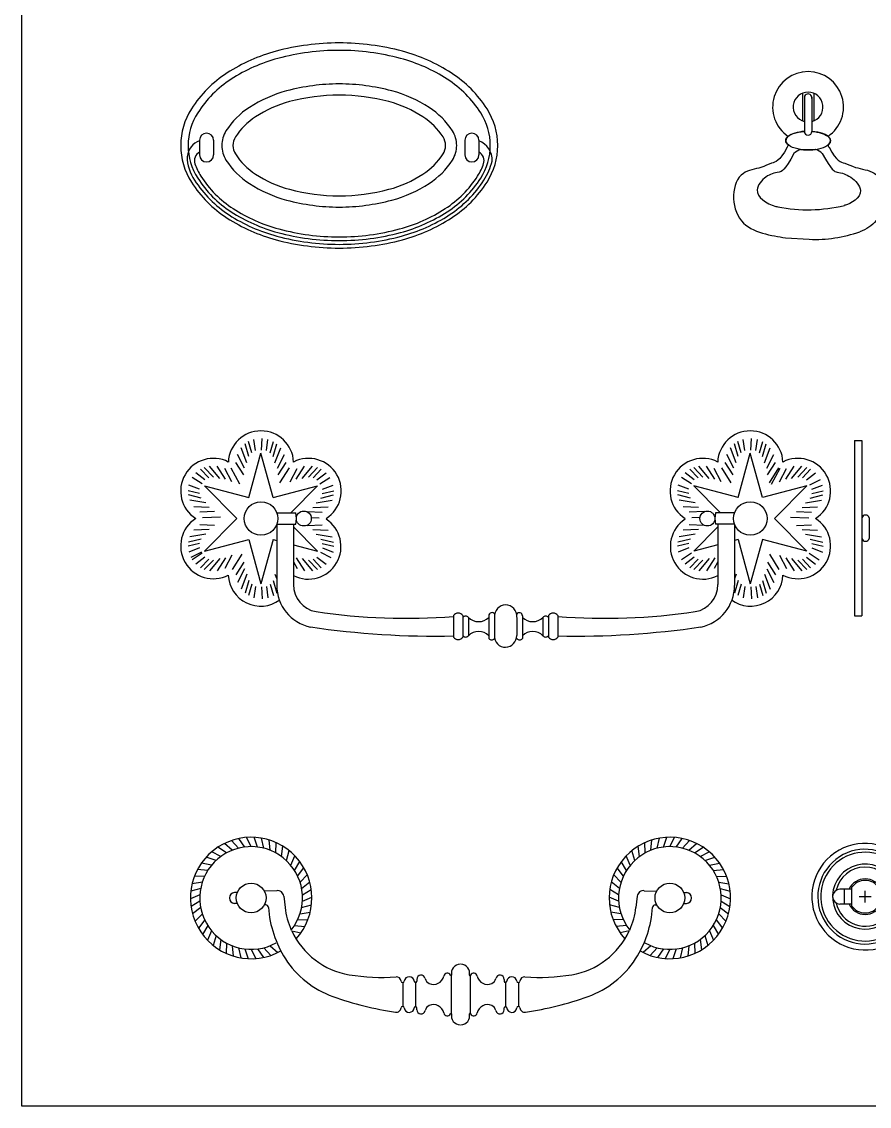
# Model space of a CAD drawing. Header units: millimetres. Extents: x -159347 to -158123, y -76894 to -75818.
# Drawn here: x -159347.4 to -159120.2, y -76894.1 to -76603.3 of the extents above; entities that cross this region are included whole.
import ezdxf

# ---------------------------------------------------------------- set-up
doc = ezdxf.new("R2010")
doc.units = ezdxf.units.MM
doc.header["$LTSCALE"] = 2
doc.header["$MEASUREMENT"] = 0
doc.layers.get('0').update_dxf_attribs({"linetype": 'CONTINUOUS'})
for name, color, linetype in [('7主线', 7, 'CONTINUOUS'), ('8填充线', 8, 'CONTINUOUS'), ('9细线', 9, 'CONTINUOUS')]:
    doc.layers.add(name, color=color, linetype=linetype)
doc.layers.add('标注', color=7, linetype='CONTINUOUS', lineweight=25)

# ---------------------------------------------------------------- blocks, each defined once
blk = doc.blocks.new('A$C1F253A89')
for p, q in [((10.55, 36.46), (7.37, 36.46)), ((8.56, 32.49), (8.56, 36.46)), ((10.55, 31.96), (10.55, 36.98)), ((14.12, 32.88), (14.12, 36.06)), ((17.69, 31.96), (17.69, 36.98)), ((23.65, 36.46), (17.69, 36.46)), ((23.65, 32.49), (23.65, 36.46)), ((89.5, 36.46), (95.45, 36.46)), ((89.5, 32.49), (89.5, 36.46)), ((95.45, 31.96), (95.45, 36.98)), ((99.02, 32.88), (99.02, 36.06)), ((102.59, 31.96), (102.59, 36.98)), ((102.59, 36.46), (105.77, 36.46)), ((104.58, 32.49), (104.58, 36.46)), ((5.39, 34.48), (5.39, 34.46)), ((10.55, 32.49), (7.37, 32.49)), ((12.53, 34.47), (15.71, 34.47)), ((18.88, 32.49), (17.69, 32.49)), ((94.26, 32.49), (95.45, 32.49)), ((100.61, 34.47), (97.43, 34.47)), ((102.59, 32.49), (105.77, 32.49)), ((107.75, 34.48), (107.75, 34.46)), ((46.26, 9.6), (46.26, 3)), ((48.26, 9.6), (48.26, 3)), ((50.26, 9.6), (50.26, 3)), ((52.65, 10.16), (52.65, 2.44)), ((54.57, 11.29), (54.57, 1.31)), ((58.57, 11.29), (58.57, 1.31)), ((60.49, 10.16), (60.49, 2.44)), ((62.88, 9.6), (62.88, 3)), ((64.88, 9.6), (64.88, 3)), ((66.88, 9.6), (66.88, 3))]:
    blk.add_line(p, q)
for centre, radius, start, end in [((14.12, 34.47), 14.29, 314.9911, 294.7799), ((14.12, 34.47), 12.7, 320.5411, 295.9898), ((99.02, 34.47), 14.29, 245.2201, 225.0089), ((99.02, 34.47), 12.7, 244.0102, 219.4589), ((14.12, 34.47), 11.91, 324.4245, 296.8762), ((99.02, 34.47), 11.91, 243.1238, 215.5755), ((14.12, 34.47), 8.73, 13.1366, 304.5124), ((14.12, 34.47), 7.94, 14.4775, 167.5461), ((99.02, 34.47), 8.73, 235.4876, 166.8634), ((99.02, 34.47), 7.94, 12.4539, 165.5225), ((14.12, 34.47), 4.76, 24.6243, 155.3757), ((14.12, 34.47), 4.37, 35.0968, 144.9032), ((99.02, 34.47), 4.76, 24.6243, 155.3757), ((99.02, 34.47), 4.37, 35.0968, 144.9032), ((7.37, 34.47), 1.98, 90, 270), ((105.77, 34.47), 1.98, 270, 90), ((14.12, 34.47), 7.94, 192.4539, 307.812), ((14.12, 34.47), 4.76, 204.6243, 335.3757), ((49.6, 30.35), 30.79, 176.023, 212.723), ((65.05, 31.35), 41.42, 178.4198, 194.1216), ((48.09, 31.35), 41.42, 345.8784, 1.5802), ((63.54, 30.35), 30.79, 327.277, 3.977), ((99.02, 34.47), 7.94, 232.188, 347.5461), ((99.02, 34.47), 4.76, 204.6243, 335.3757), ((14.12, 34.47), 4.37, 215.0968, 324.9032), ((99.02, 34.47), 4.37, 215.0968, 324.9032), ((41.29, 26.93), 17.37, 199.1219, 257.9954), ((71.85, 26.93), 17.37, 282.0046, 340.8781), ((41.87, 28.13), 23.2, 218.4426, 253.9912), ((56.57, 10.71), 2.08, 16.2602, 163.7398), ((71.27, 28.13), 23.2, 286.0088, 321.5574), ((43.06, 30.41), 21.16, 255.2691, 274.1017), ((44.22, 14.62), 5.33, 273.8148, 292.5372), ((47.26, 9.6), 1, 0, 180), ((49.26, 9.6), 1, 0, 180), ((51.3, 12.29), 2.88, 248.7665, 297.8004), ((52.48, 12.64), 2.49, 273.9203, 327.0856), ((60.66, 12.64), 2.49, 212.9144, 266.0797), ((61.84, 12.29), 2.88, 242.1996, 291.2335), ((63.88, 9.6), 1, 0, 180), ((65.88, 9.6), 1, 0, 180), ((68.92, 14.62), 5.33, 247.4628, 266.1852), ((70.08, 30.41), 21.16, 265.8983, 284.7309), ((61.54, 87.28), 85.52, 252.2532, 258.6963), ((51.6, 87.28), 85.52, 281.3037, 287.7468), ((44.32, -0.39), 3.83, 59.5248, 83.1723), ((47.26, 3), 1, 180, 0), ((49.26, 3), 1, 180, 0), ((51.3, 0.32), 2.88, 62.1996, 111.2335), ((61.84, 0.32), 2.88, 68.7665, 117.8004), ((63.88, 3), 1, 180, 0), ((65.88, 3), 1, 180, 0), ((68.82, -0.39), 3.83, 96.8277, 120.4752), ((52.48, -0.04), 2.49, 32.9144, 86.0797), ((56.57, 1.89), 2.08, 196.2602, 343.7398), ((60.66, -0.04), 2.49, 93.9203, 147.0856)]:
    blk.add_arc(centre, radius, start, end)
blk = doc.blocks.new('A$C2CA259AB')
for p, q in [((14.56, 47.67, -414.34), (12.99, 49.96, -414.34)), ((16.28, 47.78, -414.34), (15.01, 50.25, -414.34)), ((18.01, 47.67, -414.34), (17.06, 50.28, -414.34)), ((19.71, 47.35, -414.34), (19.09, 50.05, -414.34)), ((21.35, 46.81, -414.34), (21.08, 49.57, -414.34)), ((123.46, 46.81, -414.34), (123.73, 49.57, -414.34)), ((125.1, 47.35, -414.34), (125.72, 50.05, -414.34)), ((126.8, 47.67, -414.34), (127.76, 50.28, -414.34)), ((128.53, 47.78, -414.34), (129.8, 50.25, -414.34)), ((130.25, 47.67, -414.34), (131.83, 49.96, -414.34)), ((9.65, 46.08, -414.34), (7.35, 47.62, -414.34)), ((11.21, 46.81, -414.34), (9.12, 48.64, -414.34)), ((12.86, 47.35, -414.34), (11.01, 49.42, -414.34)), ((22.92, 46.08, -414.34), (22.99, 48.85, -414.34)), ((24.38, 45.15, -414.34), (24.8, 47.89, -414.34)), ((25.71, 44.05, -414.34), (26.47, 46.72, -414.34)), ((119.1, 44.05, -414.34), (118.34, 46.72, -414.34)), ((120.43, 45.15, -414.34), (120.01, 47.89, -414.34)), ((121.89, 46.08, -414.34), (121.82, 48.85, -414.34)), ((131.95, 47.35, -414.34), (133.8, 49.42, -414.34)), ((133.6, 46.81, -414.34), (135.69, 48.64, -414.34)), ((135.16, 46.08, -414.34), (137.46, 47.62, -414.34)), ((6.86, 44.05, -414.34), (4.24, 44.97, -414.34)), ((8.19, 45.15, -414.34), (5.71, 46.4, -414.34)), ((26.89, 42.79, -414.34), (27.98, 45.34, -414.34)), ((27.91, 41.39, -414.34), (29.31, 43.78, -414.34)), ((116.9, 41.39, -414.34), (115.5, 43.78, -414.34)), ((117.92, 42.79, -414.34), (116.83, 45.34, -414.34)), ((136.62, 45.15, -414.34), (139.1, 46.4, -414.34)), ((137.95, 44.05, -414.34), (140.57, 44.97, -414.34)), ((4.66, 41.39, -414.34), (1.89, 41.64, -414.34)), ((5.67, 42.79, -414.34), (2.96, 43.38, -414.34)), ((28.74, 39.87, -414.34), (30.43, 42.07, -414.34)), ((116.07, 39.87, -414.34), (114.38, 42.07, -414.34)), ((139.14, 42.79, -414.34), (141.85, 43.38, -414.34)), ((140.15, 41.39, -414.34), (142.92, 41.64, -414.34)), ((3.19, 38.27, -414.34), (0.45, 37.82, -414.34)), ((3.82, 39.87, -414.34), (1.05, 39.77, -414.34)), ((29.38, 38.27, -414.34), (31.33, 40.24, -414.34)), ((29.81, 36.59, -414.34), (31.99, 38.3, -414.34)), ((115, 36.59, -414.34), (112.82, 38.3, -414.34)), ((115.43, 38.27, -414.34), (113.48, 40.24, -414.34)), ((140.99, 39.87, -414.34), (143.76, 39.77, -414.34)), ((141.62, 38.27, -414.34), (144.36, 37.82, -414.34)), ((2.76, 36.59, -414.34), (0.1, 35.8, -414.34)), ((12.59, 35.5, -414.34), (11.82, 35.45, -414.34)), ((23.14, 35.96, -414.34), (19.83, 35.81, -414.34)), ((30.03, 34.88, -414.34), (32.41, 36.3, -414.34)), ((114.79, 34.88, -414.34), (112.4, 36.3, -414.34)), ((121.67, 35.96, -414.34), (124.98, 35.81, -414.34)), ((132.22, 35.5, -414.34), (132.99, 35.45, -414.34)), ((142.05, 36.59, -414.34), (144.71, 35.8, -414.34)), ((2.54, 34.88, -414.34), (0, 33.76, -414.34)), ((2.54, 33.15, -414.34), (0.16, 31.72, -414.34)), ((12.59, 32.52, -414.34), (11.82, 32.57, -414.34)), ((20.19, 32.19, -414.34), (19.83, 32.21, -414.34)), ((25, 34.52, -414.34), (25.37, 31.47, -414.34)), ((29.81, 31.43, -414.34), (32.47, 32.22, -414.34)), ((30.03, 33.15, -414.34), (32.57, 34.26, -414.34)), ((114.79, 33.15, -414.34), (112.25, 34.26, -414.34)), ((115, 31.43, -414.34), (112.34, 32.22, -414.34)), ((119.81, 34.52, -414.34), (119.44, 31.47, -414.34)), ((124.62, 32.19, -414.34), (124.98, 32.21, -414.34)), ((132.22, 32.52, -414.34), (132.99, 32.57, -414.34)), ((142.27, 34.88, -414.34), (144.81, 33.76, -414.34)), ((142.27, 33.15, -414.34), (144.65, 31.72, -414.34)), ((2.76, 31.43, -414.34), (0.57, 29.72, -414.34)), ((3.19, 29.76, -414.34), (1.24, 27.78, -414.34)), ((29.38, 29.76, -414.34), (32.12, 30.2, -414.34)), ((115.43, 29.76, -414.34), (112.69, 30.2, -414.34)), ((141.62, 29.76, -414.34), (143.58, 27.78, -414.34)), ((142.05, 31.43, -414.34), (144.24, 29.72, -414.34)), ((3.82, 28.15, -414.34), (2.13, 25.95, -414.34)), ((4.66, 26.63, -414.34), (3.26, 24.24, -414.34)), ((27.91, 26.63, -414.34), (30.67, 26.39, -414.34)), ((28.74, 28.15, -414.34), (31.51, 28.25, -414.34)), ((116.07, 28.15, -414.34), (113.3, 28.25, -414.34)), ((116.9, 26.63, -414.34), (114.14, 26.39, -414.34)), ((140.15, 26.63, -414.34), (141.55, 24.24, -414.34)), ((140.99, 28.15, -414.34), (142.68, 25.95, -414.34)), ((5.67, 25.23, -414.34), (4.58, 22.68, -414.34)), ((6.86, 23.97, -414.34), (6.1, 21.3, -414.34)), ((27.16, 25.17, -414.34), (29.6, 24.64, -414.34)), ((117.65, 25.17, -414.34), (115.21, 24.64, -414.34)), ((137.95, 23.97, -414.34), (138.71, 21.3, -414.34)), ((139.14, 25.23, -414.34), (140.23, 22.68, -414.34)), ((8.19, 22.87, -414.34), (7.77, 20.13, -414.34)), ((9.65, 21.94, -414.34), (9.58, 19.17, -414.34)), ((11.21, 21.21, -414.34), (11.49, 18.45, -414.34)), ((12.86, 20.67, -414.34), (13.48, 17.97, -414.34)), ((19.71, 20.67, -414.34), (21.55, 18.6, -414.34)), ((21.35, 21.21, -414.34), (23.44, 19.38, -414.34)), ((123.46, 21.21, -414.34), (121.37, 19.38, -414.34)), ((125.1, 20.67, -414.34), (123.26, 18.6, -414.34)), ((131.95, 20.67, -414.34), (131.33, 17.97, -414.34)), ((133.6, 21.21, -414.34), (133.32, 18.45, -414.34)), ((135.16, 21.94, -414.34), (135.23, 19.17, -414.34)), ((136.62, 22.87, -414.34), (137.04, 20.13, -414.34)), ((14.56, 20.35, -414.34), (15.51, 17.74, -414.34)), ((16.28, 20.24, -414.34), (17.56, 17.78, -414.34)), ((18.01, 20.35, -414.34), (19.58, 18.06, -414.34)), ((126.8, 20.35, -414.34), (125.23, 18.06, -414.34)), ((128.53, 20.24, -414.34), (127.26, 17.78, -414.34)), ((130.25, 20.35, -414.34), (129.3, 17.74, -414.34)), ((60.7, 12.19, -414.34), (60.7, 11.72, -414.34)), ((69.86, 13.17, -414.34), (69.86, 3.08, -414.34)), ((74.95, 13.17, -414.34), (74.95, 3.08, -414.34)), ((84.11, 12.19, -414.34), (84.11, 11.72, -414.34)), ((56.9, 11.34, -414.34), (56.9, 4.91, -414.34)), ((60.37, 11.38, -414.34), (60.36, 4.88, -414.34)), ((84.44, 11.38, -414.34), (84.45, 4.88, -414.34)), ((87.91, 11.34, -414.34), (87.92, 4.91, -414.34)), ((60.7, 4.07, -414.34), (60.7, 4.53, -414.34)), ((84.11, 4.07, -414.34), (84.11, 4.53, -414.34))]:
    blk.add_line(p, q)
for centre in [(16.28, 34.01, -414.34), (128.53, 34.01, -414.34)]:
    blk.add_circle(centre, 3.98)
for centre, radius, start, end in [((16.28, 34.01, -414.34), 16.28, 317.6208, 299.25), ((128.53, 34.01, -414.34), 16.28, 240.75, 222.3792), ((16.28, 34.01, -414.34), 13.77, 321.4157, 299.25), ((128.53, 34.01, -414.34), 13.77, 240.75, 218.5843), ((11.9, 34.01, -414.34), 1.44, 93.3667, 266.6333), ((23.37, 34.33, -414.34), 1.65, 6.8083, 98.025), ((121.44, 34.33, -414.34), 1.65, 81.975, 173.1917), ((132.91, 34.01, -414.34), 1.44, 273.3667, 86.6333), ((20.15, 31.42, -414.34), 0.776, 3.7245, 87.3928), ((124.66, 31.42, -414.34), 0.776, 92.6072, 176.2755), ((49.74, 33.35, -414.34), 28.87, 183.7245, 212.7852), ((46, 33.94, -414.34), 20.78, 186.8083, 204.1882), ((98.81, 33.94, -414.34), 20.78, 335.8118, 353.1917), ((95.08, 33.35, -414.34), 28.87, 327.2148, 356.2755), ((46, 33.94, -414.34), 20.78, 204.9391, 260.5108), ((98.81, 33.94, -414.34), 20.78, 279.4892, 335.0609), ((46.77, 31.44, -414.34), 25.35, 212.7852, 250.2254), ((98.04, 31.44, -414.34), 25.35, 289.7746, 327.2148), ((72.41, 13.81, -414.34), 2.45, 91.9295, 192.0183), ((72.41, 13.81, -414.34), 2.45, 347.9817, 88.0705), ((51.29, 65.57, -414.34), 52.86, 260.5108, 274.1576), ((55.2, 11.59, -414.34), 1.27, 6.5715, 93.3985), ((56.9, 11.78, -414.34), 0.44, 186.5715, 352.5191), ((58.67, 11.55, -414.34), 1.35, 5.7549, 172.5191), ((60.36, 11.72, -414.34), 0.343, 185.7549, 0), ((61.84, 12.19, -414.34), 1.14, 12.4334, 180), ((64.84, 12.85, -414.34), 1.94, 192.4334, 244.796), ((65.19, 13.6, -414.34), 2.77, 244.796, 349.1352), ((68.84, 12.9, -414.34), 0.95, 24.3477, 169.1352), ((69.86, 13.33, -414.34), 0.154, 194.7288, 348.1983), ((74.95, 13.33, -414.34), 0.154, 191.8017, 345.2712), ((75.97, 12.9, -414.34), 0.95, 10.8648, 155.6523), ((79.62, 13.6, -414.34), 2.77, 190.8648, 295.204), ((79.97, 12.85, -414.34), 1.94, 295.204, 347.5666), ((82.97, 12.19, -414.34), 1.14, 0, 167.5666), ((84.45, 11.72, -414.34), 0.343, 180, 354.2451), ((86.14, 11.55, -414.34), 1.35, 7.4809, 174.2451), ((87.91, 11.78, -414.34), 0.44, 187.4809, 353.4285), ((89.61, 11.59, -414.34), 1.27, 86.6015, 173.4285), ((93.52, 65.57, -414.34), 52.86, 265.8424, 279.4892), ((67.06, 87.87, -414.34), 85.32, 250.2254, 261.884), ((77.75, 87.87, -414.34), 85.32, 278.116, 289.7746), ((55.2, 4.67, -414.34), 1.27, 261.884, 353.4285), ((56.9, 4.47, -414.34), 0.44, 7.4809, 173.4285), ((58.67, 4.7, -414.34), 1.35, 187.4809, 354.2451), ((60.36, 4.53, -414.34), 0.343, 0, 174.2451), ((61.84, 4.07, -414.34), 1.14, 180, 347.5666), ((64.84, 3.41, -414.34), 1.94, 115.204, 167.5666), ((65.19, 2.66, -414.34), 2.77, 10.8648, 115.204), ((68.84, 3.36, -414.34), 0.95, 190.8648, 335.6523), ((69.86, 2.93, -414.34), 0.154, 11.8017, 165.2712), ((72.41, 2.45, -414.34), 2.45, 167.9817, 268.0705), ((72.41, 2.45, -414.34), 2.45, 271.9295, 12.0183), ((74.95, 2.93, -414.34), 0.154, 14.7288, 168.1983), ((75.97, 3.36, -414.34), 0.95, 204.3477, 349.1352), ((79.62, 2.66, -414.34), 2.77, 64.796, 169.1352), ((79.97, 3.41, -414.34), 1.94, 12.4334, 64.796), ((82.97, 4.07, -414.34), 1.14, 192.4334, 0), ((84.45, 4.53, -414.34), 0.343, 5.7549, 180), ((86.14, 4.7, -414.34), 1.35, 185.7549, 352.5191), ((87.91, 4.47, -414.34), 0.44, 6.5715, 172.5191), ((89.61, 4.67, -414.34), 1.27, 186.5715, 278.116)]:
    blk.add_arc(centre, radius, start, end)
blk = doc.blocks.new('A$C066029DB')
for p, q in [((5.03, 28.92), (5.03, 24.97)), ((8.82, 28.92), (8.82, 24.97)), ((76.18, 28.92), (76.18, 24.97)), ((79.97, 28.92), (79.97, 24.97))]:
    blk.add_line(p, q)
for points in [[(0, 27.5, 0.143324), (2.88, 17.67, 0.107176), (12.45, 8.05, 0.078269), (25.55, 2.23, 0.06556), (42.5, 0, 0.06556), (59.45, 2.23, 0.078269), (72.55, 8.05, 0.107176), (82.12, 17.67, 0.143324), (85, 27.5, 0.143324), (82.12, 37.33, 0.107176), (72.55, 46.95, 0.078269), (59.45, 52.77, 0.06556), (42.5, 55, 0.06556), (25.55, 52.77, 0.078269), (12.45, 46.95, 0.107176), (2.88, 37.33, 0.143324)], [(2, 27.5, 0.143324), (4.56, 18.75, 0.107176), (13.53, 9.73, 0.078269), (26.07, 4.16, 0.06556), (42.5, 2, 0.06556), (58.93, 4.16, 0.078269), (71.47, 9.73, 0.107176), (80.44, 18.75, 0.143324), (83, 27.5, 0.143324), (80.44, 36.25, 0.107176), (71.47, 45.27, 0.078269), (58.93, 50.84, 0.06556), (42.5, 53, 0.06556), (26.07, 50.84, 0.078269), (13.53, 45.27, 0.107176), (4.56, 36.25, 0.143324)], [(11, 27.5, 0.143324), (12.14, 23.6, 0.107176), (18.42, 17.29, 0.078269), (28.4, 12.86, 0.06556), (42.5, 11, 0.06556), (56.6, 12.86, 0.078269), (66.58, 17.29, 0.107176), (72.86, 23.6, 0.143324), (74, 27.5, 0.143324), (72.86, 31.4, 0.107176), (66.58, 37.71, 0.078269), (56.6, 42.14, 0.06556), (42.5, 44, 0.06556), (28.4, 42.14, 0.078269), (18.42, 37.71, 0.107176), (12.14, 31.4, 0.143324)], [(14, 27.5, 0.143324), (14.67, 25.22, 0.107176), (20.05, 19.81, 0.078269), (29.18, 15.75, 0.06556), (42.5, 14, 0.06556), (55.82, 15.75, 0.078269), (64.95, 19.81, 0.107176), (70.33, 25.22, 0.143324), (71, 27.5, 0.143324), (70.33, 29.78, 0.107176), (64.95, 35.19, 0.078269), (55.82, 39.25, 0.06556), (42.5, 41, 0.06556), (29.18, 39.25, 0.078269), (20.05, 35.19, 0.107176), (14.67, 29.78, 0.143324)]]:
    blk.add_lwpolyline(points, format="xyb", close=True)
for points in [[(1.76, 24.54, 0.16169), (3.72, 18.21, 0.107176), (12.99, 8.89, 0.078269), (25.81, 3.2, 0.06556), (42.5, 1, 0.06556), (59.19, 3.2, 0.078269), (72.01, 8.89, 0.107176), (81.28, 18.21, 0.081138), (83.48, 23.31, 0.143324)], [(3.81, 22.61, 0.060631), (5.4, 19.29, 0.107176), (14.08, 10.57, 0.078269), (26.33, 5.13, 0.06556), (42.5, 3, 0.06556), (58.67, 5.13, 0.078269), (70.92, 10.57, 0.107176), (79.6, 19.29, 0.061685), (81.21, 22.67, 0.143324)]]:
    blk.add_lwpolyline(points, format="xyb")
for centre, radius, start, end in [((6.93, 28.92), 1.89, 0, 180), ((78.07, 28.92), 1.89, 0, 180), ((6.74, 24.08), 5, 109.9582, 174.8214), ((77.9, 23.59), 5.59, 357.132, 68.2962), ((6.2, 23.45), 2.53, 117.3903, 199.3501), ((6.93, 24.97), 1.89, 180, 0), ((78.07, 24.97), 1.89, 180, 0), ((78.8, 23.45), 2.53, 340.6499, 62.6097)]:
    blk.add_arc(centre, radius, start, end)

msp = doc.modelspace()

# ---------------------------------------------------------------- linework, layer by layer
at = {"layer": '7主线', "color": 0, "ltscale": 15}
for p, q in [((-159138.08, -76616.72), (-159138.08, -76616.84)), ((-159138.08, -76616.72), (-159138.08, -76616.84)), ((-159138.08, -76616.72), (-159138.08, -76616.84)), ((-159138.08, -76616.72), (-159138.08, -76616.84)), ((-159137.58, -76616.72), (-159137.58, -76616.77)), ((-159137.58, -76616.72), (-159137.58, -76616.77)), ((-159137.58, -76616.72), (-159137.58, -76616.77)), ((-159137.58, -76616.72), (-159137.58, -76616.77)), ((-159135.58, -76616.72), (-159135.58, -76616.77)), ((-159135.58, -76616.72), (-159135.58, -76616.77)), ((-159135.58, -76616.72), (-159135.58, -76616.77)), ((-159135.58, -76616.72), (-159135.58, -76616.77)), ((-159135.08, -76616.72), (-159135.08, -76616.84)), ((-159135.08, -76616.72), (-159135.08, -76616.84)), ((-159135.08, -76616.72), (-159135.08, -76616.84)), ((-159135.08, -76616.72), (-159135.08, -76616.84)), ((-159138.08, -76622.51), (-159138.08, -76629.92)), ((-159138.08, -76622.51), (-159138.08, -76629.92)), ((-159138.08, -76622.51), (-159138.08, -76629.92)), ((-159135.08, -76622.51), (-159135.08, -76629.92)), ((-159135.08, -76622.51), (-159135.08, -76629.92)), ((-159135.08, -76622.51), (-159135.08, -76629.92)), ((-159137.58, -76623.57), (-159137.58, -76632.75)), ((-159137.58, -76623.57), (-159137.58, -76632.75)), ((-159137.58, -76623.57), (-159137.58, -76632.75)), ((-159137.58, -76623.57), (-159137.58, -76632.75)), ((-159135.58, -76623.57), (-159135.58, -76632.75)), ((-159135.58, -76623.57), (-159135.58, -76632.75)), ((-159135.58, -76623.57), (-159135.58, -76632.75)), ((-159135.58, -76623.57), (-159135.58, -76632.75)), ((-159142.68, -76661.29), (-159136.29, -76661.68)), ((-159124.17, -76715.63), (-159122.17, -76715.63)), ((-159124.17, -76715.63), (-159124.17, -76762.63)), ((-159122.17, -76715.63), (-159122.17, -76762.63)), ((-159160.05, -76735.04), (-159167.22, -76727.79)), ((-159279.03, -76735.04), (-159273.89, -76735.04)), ((-159156.3, -76735.04), (-159161.44, -76735.04)), ((-159120.17, -76736.37), (-159120.17, -76741.89)), ((-159279.03, -76738.04), (-159273.89, -76738.04)), ((-159279.02, -76738.04), (-159279.02, -76754.49)), ((-159274.52, -76738.04), (-159274.52, -76754.24)), ((-159156.3, -76738.04), (-159161.44, -76738.04)), ((-159160.81, -76738.04), (-159160.81, -76754.24)), ((-159156.31, -76738.04), (-159156.31, -76754.49)), ((-159280.01, -76742.17), (-159279.02, -76742.43)), ((-159155.32, -76742.17), (-159156.31, -76742.43)), ((-159231.66, -76762.55), (-159231.66, -76768.31)), ((-159229.16, -76762.55), (-159229.16, -76768.31)), ((-159206.16, -76762.55), (-159206.16, -76768.31)), ((-159203.66, -76762.55), (-159203.66, -76768.31)), ((-159227.66, -76763.04), (-159227.66, -76767.95)), ((-159222.16, -76762.66), (-159222.16, -76768.7)), ((-159220.66, -76763.04), (-159220.66, -76767.9)), ((-159214.66, -76763.04), (-159214.66, -76767.9)), ((-159213.16, -76762.62), (-159213.16, -76768.7)), ((-159207.66, -76763.04), (-159207.66, -76767.95)), ((-159124.17, -76762.63), (-159122.17, -76762.63))]:
    msp.add_line(p, q, dxfattribs=at)
for centre, radius in [((-159283.26, -76736.54), 4.5), ((-159152.07, -76736.54), 4.5), ((-159271.77, -76736.54), 2), ((-159163.56, -76736.54), 2)]:
    msp.add_circle(centre, radius, dxfattribs=at)
for centre, radius, start, end in [((-159136.58, -76626.22), 9.5, 304.187, 235.813), ((-159136.58, -76623.73), 1.01, 350.6979, 189.3021), ((-159136.58, -76632.75), 1, 180, 0), ((-159142.45, -76636.53), 0.501, 296.8008, 30.7982), ((-159130.71, -76636.53), 0.501, 149.2018, 243.1993), ((-159137.18, -76641.85), 4.51, 108.3766, 134.929), ((-159135.97, -76641.85), 4.51, 45.071, 71.6234), ((-159135.97, -76641.85), 4.51, 45.071, 71.6234), ((-159136.66, -76611.89), 41.88, 258.9129, 283.5287), ((-159134.74, -76625.5), 36.21, 267.5519, 289.3704), ((-159283.26, -76721.8), 8.76, 2.7173, 177.2827), ((-159152.07, -76721.8), 8.76, 2.7173, 177.2827), ((-159296.03, -76729.17), 8.76, 62.7173, 237.2827), ((-159270.5, -76729.17), 8.76, 302.7173, 117.2827), ((-159164.83, -76729.17), 8.76, 62.7173, 237.2827), ((-159139.3, -76729.17), 8.76, 302.7173, 117.2827), ((-159283.27, -76736.54), 9.5, 350.9153, 9.0847), ((-159152.06, -76736.54), 9.5, 170.9153, 189.0847), ((-159121.17, -76736.67), 1.05, 17.005, 162.995), ((-159296.03, -76743.91), 8.76, 122.7173, 297.2827), ((-159270.57, -76744.03), 8.76, 243.2043, 56.7147), ((-159164.76, -76744.03), 8.76, 123.2853, 296.7957), ((-159139.3, -76743.91), 8.76, 242.7173, 57.2827), ((-159121.17, -76741.58), 1.05, 197.005, 342.995), ((-159283.34, -76751.35), 8.68, 182.2326, 306.0877), ((-159151.99, -76751.35), 8.68, 233.9123, 357.7674), ((-159267.67, -76754.51), 11.35, 179.9067, 258.2176), ((-159267.34, -76754.4), 7.18, 178.7502, 260.7345), ((-159167.99, -76754.4), 7.18, 279.2655, 1.2498), ((-159167.66, -76754.51), 11.35, 281.7824, 0.0933), ((-159217.47, -76762.83), 3.2, 93.4984, 182.2529), ((-159217.86, -76762.83), 3.2, 357.7471, 86.5016), ((-159244.39, -76599.78), 163.5, 261.5197, 274.4625), ((-159230.41, -76763.37), 1.5, 33.4898, 146.5102), ((-159221.34, -76762.58), 0.832, 27.9465, 185.6543), ((-159213.99, -76762.62), 0.828, 359.8125, 151.4734), ((-159204.91, -76763.37), 1.5, 33.4898, 146.5102), ((-159190.94, -76599.78), 163.5, 265.5375, 278.4803), ((-159228.41, -76763.65), 0.966, 39.0765, 140.9235), ((-159224.91, -76760.28), 3.9, 225.1316, 314.8684), ((-159210.41, -76760.28), 3.9, 225.1316, 314.8684), ((-159206.91, -76763.65), 0.966, 39.0765, 140.9235), ((-159235.97, -76531.09), 236.98, 261.7468, 271.0408), ((-159230.41, -76767.48), 1.5, 213.4898, 326.5102), ((-159228.41, -76767.34), 0.966, 219.0765, 320.9235), ((-159224.91, -76770.71), 3.9, 45.1316, 134.8684), ((-159217.76, -76768.14), 2.91, 175.2805, 271.9701), ((-159217.8, -76767.92), 3.13, 272.3978, 0.3516), ((-159210.41, -76770.71), 3.9, 45.1316, 134.8684), ((-159206.91, -76767.34), 0.966, 219.0765, 320.9235), ((-159204.91, -76767.48), 1.5, 213.4898, 326.5102), ((-159199.36, -76531.09), 236.98, 268.9592, 278.2532), ((-159221.41, -76768.09), 0.966, 219.0765, 320.9235), ((-159213.91, -76768.09), 0.966, 219.0765, 320.9235)]:
    msp.add_arc(centre, radius, start, end, dxfattribs=at)
at = {"layer": '7主线', "color": 0, "ltscale": 15, "extrusion": (0, 0, -1)}
for major_axis, start_param, end_param in [((6, 0), 1.226244, 4.544941), ((-6, 0), 4.367836, 7.686534), ((-6, 0), 1.738244, 3.577632), ((-6, 0), 1.738244, 3.577632)]:
    msp.add_ellipse((-159136.58, -76635.22), major_axis=major_axis, ratio=0.416667, start_param=start_param, end_param=end_param, dxfattribs=at)
at = {"layer": '7主线', "color": 0, "ltscale": 15}
for major_axis, start_param, end_param in [((6, 0), 1.738244, 3.577632), ((-6, 0), -1.403348, 0.436039), ((-6, 0), 1.226244, 4.544941), ((-6, 0), 1.226244, 4.544941)]:
    msp.add_ellipse((-159136.58, -76635.22), major_axis=major_axis, ratio=0.416667, start_param=start_param, end_param=end_param, dxfattribs=at)
for points, knots in [([(-159142.22, -76636.98), (-159144.26, -76640.94), (-159146.09, -76640.96), (-159149.56, -76642.78), (-159157.1, -76643.51), (-159157.77, -76659.3), (-159146.07, -76660.7), (-159142.68, -76661.29)], [1.606288, 1.606288, 1.606288, 1.606288, 6.228871, 9.836403, 15.256455, 28.586382, 40.681825, 40.681825, 40.681825, 40.681825]), ([(-159130.94, -76636.98), (-159128.89, -76640.94), (-159127.06, -76640.96), (-159123.6, -76642.78), (-159115.32, -76643.42), (-159115.36, -76655.54), (-159121, -76659.01), (-159122.73, -76659.66)], [1.606288, 1.606288, 1.606288, 1.606288, 6.228871, 9.836403, 15.256455, 28.586382, 33.677326, 33.677326, 33.677326, 33.677326]), ([(-159140.37, -76638.66), (-159142.89, -76643.29), (-159145.21, -76643.91), (-159147.62, -76644.23), (-159152, -76649.19), (-159147.69, -76652.28), (-159144.89, -76652.95), (-159144.72, -76652.99)], [2.401696, 2.401696, 2.401696, 2.401696, 5.439929, 11.583817, 17.103096, 25.336962, 25.878812, 25.878812, 25.878812, 25.878812]), ([(-159132.79, -76638.66), (-159130.27, -76643.29), (-159127.94, -76643.91), (-159125.54, -76644.23), (-159120.51, -76649.48), (-159125.46, -76652.31), (-159126.73, -76652.58), (-159126.87, -76652.61)], [2.401696, 2.401696, 2.401696, 2.401696, 5.439929, 11.583817, 17.103096, 25.336962, 25.963508, 25.963508, 25.963508, 25.963508])]:
    msp.add_open_spline(points, degree=3, knots=knots, dxfattribs=at)
at = {"layer": '8填充线', "color": 0, "ltscale": 15}
for p, q in [((-159285.72, -76718.95), (-159286.62, -76715.93)), ((-159284.73, -76718.34), (-159285.15, -76715.31)), ((-159283.09, -76718.22), (-159282.94, -76715.04)), ((-159281.8, -76718.34), (-159281.38, -76715.31)), ((-159280.81, -76718.95), (-159279.91, -76715.93)), ((-159154.52, -76718.95), (-159155.42, -76715.93)), ((-159153.53, -76718.34), (-159153.95, -76715.31)), ((-159151.89, -76718.22), (-159151.74, -76715.04)), ((-159150.6, -76718.34), (-159150.18, -76715.31)), ((-159149.61, -76718.95), (-159148.71, -76715.93)), ((-159287.02, -76721.62), (-159288.55, -76717.58)), ((-159286.52, -76719.92), (-159287.52, -76716.55)), ((-159280.01, -76719.92), (-159279.01, -76716.55)), ((-159279.51, -76721.62), (-159277.98, -76717.58)), ((-159155.82, -76721.62), (-159157.35, -76717.58)), ((-159155.32, -76719.92), (-159156.32, -76716.55)), ((-159148.81, -76719.92), (-159147.81, -76716.55)), ((-159148.31, -76721.62), (-159146.78, -76717.58)), ((-159287.85, -76724.84), (-159290.02, -76721.48)), ((-159287.68, -76723.04), (-159289.57, -76719.37)), ((-159278.85, -76723.04), (-159276.96, -76719.37)), ((-159278.68, -76724.84), (-159276.51, -76721.48)), ((-159156.65, -76724.84), (-159158.82, -76721.48)), ((-159156.48, -76723.04), (-159158.37, -76719.37)), ((-159147.65, -76723.04), (-159145.76, -76719.37)), ((-159147.48, -76724.84), (-159145.31, -76721.48)), ((-159298.29, -76726.17), (-159300.71, -76724.29)), ((-159297.27, -76725.62), (-159299.44, -76723.33)), ((-159296.03, -76725.41), (-159298.45, -76722.85)), ((-159294.31, -76725.83), (-159297.04, -76722.48)), ((-159292.74, -76725.97), (-159294.98, -76722.49)), ((-159291.1, -76726.72), (-159292.93, -76723.16)), ((-159288.96, -76727.35), (-159291.23, -76723.07)), ((-159278.16, -76727.01), (-159275.58, -76722.91)), ((-159275.43, -76726.72), (-159273.6, -76723.16)), ((-159273.79, -76725.97), (-159271.55, -76722.49)), ((-159272.22, -76725.83), (-159269.49, -76722.48)), ((-159270.5, -76725.41), (-159268.08, -76722.85)), ((-159269.26, -76725.62), (-159267.09, -76723.33)), ((-159268.24, -76726.17), (-159265.82, -76724.29)), ((-159167.09, -76726.17), (-159169.51, -76724.29)), ((-159166.07, -76725.62), (-159168.24, -76723.33)), ((-159164.83, -76725.41), (-159167.25, -76722.85)), ((-159163.11, -76725.83), (-159165.84, -76722.48)), ((-159161.54, -76725.97), (-159163.78, -76722.49)), ((-159159.9, -76726.72), (-159161.73, -76723.16)), ((-159157.17, -76727.01), (-159159.75, -76722.91)), ((-159146.96, -76727.01), (-159144.38, -76722.91)), ((-159146.37, -76727.35), (-159144.1, -76723.07)), ((-159144.23, -76726.72), (-159142.4, -76723.16)), ((-159142.59, -76725.97), (-159140.35, -76722.49)), ((-159141.02, -76725.83), (-159138.29, -76722.48)), ((-159139.3, -76725.41), (-159136.88, -76722.85)), ((-159138.06, -76725.62), (-159135.89, -76723.33)), ((-159137.04, -76726.17), (-159134.62, -76724.29)), ((-159299.76, -76728.71), (-159302.6, -76727.56)), ((-159299.04, -76727.23), (-159301.71, -76725.51)), ((-159267.49, -76727.23), (-159264.82, -76725.51)), ((-159266.77, -76728.71), (-159263.93, -76727.56)), ((-159168.56, -76728.71), (-159171.4, -76727.56)), ((-159167.84, -76727.23), (-159170.51, -76725.51)), ((-159136.11, -76727.53), (-159133.29, -76726.08)), ((-159135.57, -76728.71), (-159132.73, -76727.56)), ((-159299.72, -76729.87), (-159302.79, -76729.13)), ((-159299.29, -76731.05), (-159302.71, -76730.23)), ((-159267.24, -76731.05), (-159263.82, -76730.23)), ((-159266.81, -76729.87), (-159263.74, -76729.13)), ((-159168.52, -76729.87), (-159171.59, -76729.13)), ((-159168.09, -76731.05), (-159171.51, -76730.23)), ((-159136.04, -76731.05), (-159132.62, -76730.23)), ((-159135.61, -76729.87), (-159132.54, -76729.13)), ((-159298.06, -76732.33), (-159302.32, -76731.63)), ((-159297.16, -76733.62), (-159301.29, -76733.42)), ((-159269.37, -76733.62), (-159265.24, -76733.42)), ((-159268.47, -76732.33), (-159264.21, -76731.63)), ((-159166.86, -76732.33), (-159171.12, -76731.63)), ((-159165.96, -76733.62), (-159170.09, -76733.42)), ((-159138.17, -76733.62), (-159134.04, -76733.42)), ((-159137.27, -76732.33), (-159133.01, -76731.63)), ((-159295.68, -76734.66), (-159299.68, -76734.85)), ((-159294.07, -76736.2), (-159298.91, -76736.37)), ((-159270.85, -76734.66), (-159266.85, -76734.85)), ((-159269.78, -76736.3), (-159267.62, -76736.37)), ((-159164.48, -76734.66), (-159168.48, -76734.85)), ((-159165.55, -76736.3), (-159167.71, -76736.37)), ((-159141.26, -76736.2), (-159136.42, -76736.37)), ((-159139.65, -76734.66), (-159135.65, -76734.85)), ((-159295.68, -76738.42), (-159299.68, -76738.22)), ((-159270.85, -76738.42), (-159266.85, -76738.22)), ((-159164.48, -76738.42), (-159168.48, -76738.22)), ((-159139.65, -76738.42), (-159135.65, -76738.22)), ((-159299.29, -76742.03), (-159302.71, -76742.84)), ((-159298.06, -76740.74), (-159302.32, -76741.44)), ((-159297.16, -76739.46), (-159301.29, -76739.66)), ((-159269.37, -76739.46), (-159265.24, -76739.66)), ((-159268.47, -76740.74), (-159264.21, -76741.44)), ((-159267.24, -76742.03), (-159263.82, -76742.84)), ((-159168.09, -76742.03), (-159171.51, -76742.84)), ((-159166.86, -76740.74), (-159171.12, -76741.44)), ((-159165.96, -76739.46), (-159170.09, -76739.66)), ((-159138.17, -76739.46), (-159134.04, -76739.66)), ((-159137.27, -76740.74), (-159133.01, -76741.44)), ((-159136.04, -76742.03), (-159132.62, -76742.84)), ((-159299.72, -76743.2), (-159302.79, -76743.94)), ((-159299.76, -76744.37), (-159302.6, -76745.52)), ((-159266.81, -76743.2), (-159263.74, -76743.94)), ((-159266.77, -76744.37), (-159263.93, -76745.52)), ((-159168.52, -76743.2), (-159171.59, -76743.94)), ((-159168.56, -76744.37), (-159171.4, -76745.52)), ((-159135.61, -76743.2), (-159132.54, -76743.94)), ((-159135.57, -76744.37), (-159132.73, -76745.52)), ((-159299.22, -76745.55), (-159302.04, -76747)), ((-159299.04, -76745.85), (-159301.71, -76747.57)), ((-159298.29, -76746.91), (-159300.71, -76748.79)), ((-159297.27, -76747.46), (-159299.44, -76749.74)), ((-159296.03, -76747.67), (-159298.45, -76750.22)), ((-159294.31, -76747.25), (-159297.04, -76750.59)), ((-159292.74, -76747.11), (-159294.98, -76750.58)), ((-159291.1, -76746.35), (-159292.93, -76749.91)), ((-159288.37, -76746.06), (-159290.95, -76750.17)), ((-159273.79, -76747.11), (-159271.55, -76750.58)), ((-159272.22, -76747.25), (-159269.49, -76750.59)), ((-159270.5, -76747.67), (-159268.08, -76750.22)), ((-159269.26, -76747.46), (-159267.09, -76749.74)), ((-159268.24, -76746.91), (-159265.82, -76748.79)), ((-159267.31, -76745.55), (-159264.49, -76747)), ((-159167.84, -76745.85), (-159170.51, -76747.57)), ((-159167.09, -76746.91), (-159169.51, -76748.79)), ((-159166.07, -76747.46), (-159168.24, -76749.74)), ((-159164.83, -76747.67), (-159167.25, -76750.22)), ((-159163.11, -76747.25), (-159165.84, -76750.59)), ((-159161.54, -76747.11), (-159163.78, -76750.58)), ((-159146.96, -76746.06), (-159144.38, -76750.17)), ((-159144.23, -76746.35), (-159142.4, -76749.91)), ((-159142.59, -76747.11), (-159140.35, -76750.58)), ((-159141.02, -76747.25), (-159138.29, -76750.59)), ((-159139.3, -76747.67), (-159136.88, -76750.22)), ((-159138.06, -76747.46), (-159135.89, -76749.74)), ((-159137.04, -76746.91), (-159134.62, -76748.79)), ((-159136.29, -76745.85), (-159133.62, -76747.57)), ((-159287.85, -76748.23), (-159290.02, -76751.6)), ((-159274.52, -76748.11), (-159273.6, -76749.91)), ((-159160.81, -76748.11), (-159161.73, -76749.91)), ((-159147.65, -76750.03), (-159145.76, -76753.71)), ((-159147.48, -76748.23), (-159145.31, -76751.6)), ((-159155.32, -76753.16), (-159156.32, -76756.53)), ((-159155.82, -76751.46), (-159156.31, -76752.74)), ((-159148.81, -76753.16), (-159147.81, -76756.53)), ((-159148.31, -76751.46), (-159146.78, -76755.49)), ((-159154.52, -76754.12), (-159155.42, -76757.15)), ((-159153.53, -76754.74), (-159153.95, -76757.77)), ((-159151.89, -76754.86), (-159151.74, -76758.03)), ((-159150.6, -76754.74), (-159150.18, -76757.77)), ((-159149.61, -76754.12), (-159148.71, -76757.15))]:
    msp.add_line(p, q, dxfattribs=at)
at = {"layer": '9细线', "color": 0, "ltscale": 15}
for p, q in [((-159138.08, -76622.51), (-159138.08, -76629.92)), ((-159135.08, -76622.51), (-159135.08, -76629.92)), ((-159286.51, -76730.91), (-159283.26, -76719.04)), ((-159280.01, -76730.91), (-159283.26, -76719.04)), ((-159155.32, -76730.91), (-159152.07, -76719.04)), ((-159148.82, -76730.91), (-159152.07, -76719.04)), ((-159298.42, -76727.79), (-159289.76, -76736.54)), ((-159298.42, -76727.79), (-159286.51, -76730.91)), ((-159280.01, -76730.91), (-159268.11, -76727.79)), ((-159275.28, -76735.04), (-159268.11, -76727.79)), ((-159155.32, -76730.91), (-159167.22, -76727.79)), ((-159136.91, -76727.79), (-159148.82, -76730.91)), ((-159136.91, -76727.79), (-159145.57, -76736.54)), ((-159298.42, -76745.29), (-159289.76, -76736.54)), ((-159274.52, -76738.8), (-159268.11, -76745.29)), ((-159160.81, -76738.8), (-159167.22, -76745.29)), ((-159136.91, -76745.29), (-159145.57, -76736.54)), ((-159298.42, -76745.29), (-159286.51, -76742.17)), ((-159286.51, -76742.17), (-159283.26, -76754.04)), ((-159280.01, -76742.17), (-159283.26, -76754.04)), ((-159155.32, -76742.17), (-159152.07, -76754.04)), ((-159148.82, -76742.17), (-159152.07, -76754.04)), ((-159136.91, -76745.29), (-159148.82, -76742.17)), ((-159274.52, -76743.61), (-159268.11, -76745.29)), ((-159160.81, -76743.61), (-159167.22, -76745.29)), ((-159287.68, -76750.03), (-159289.57, -76753.71)), ((-159287.02, -76751.46), (-159288.55, -76755.49)), ((-159286.52, -76753.16), (-159287.52, -76756.53)), ((-159280.01, -76753.16), (-159279.01, -76756.53)), ((-159279.51, -76751.46), (-159279.02, -76752.74)), ((-159285.72, -76754.12), (-159286.62, -76757.15)), ((-159284.73, -76754.74), (-159285.15, -76757.77)), ((-159283.09, -76754.86), (-159282.94, -76758.03)), ((-159281.8, -76754.74), (-159281.38, -76757.77)), ((-159280.81, -76754.12), (-159279.91, -76757.15))]:
    msp.add_line(p, q, dxfattribs=at)
msp.add_arc((-159136.58, -76626.22), 4, 284.4775, 255.5225, dxfattribs=at)
at = {"layer": '标注', "color": 7}
msp.add_lwpolyline([(-159347.41, -75818.29), (-158123.11, -75818.29), (-158123.11, -76894.12), (-159347.41, -76894.12)], close=True, dxfattribs=at)

# ---------------------------------------------------------------- block references
at = {"color": 0}
for name, p in [('A$C066029DB', (-159304.78, -76664.03)), ('A$C2CA259AB', (-159302.17, -76872.28, 414.34)), ('A$C1F253A89', (-159135.4, -76872.38))]:
    msp.add_blockref(name, p, dxfattribs=at)

doc.saveas('drawing.dxf')
